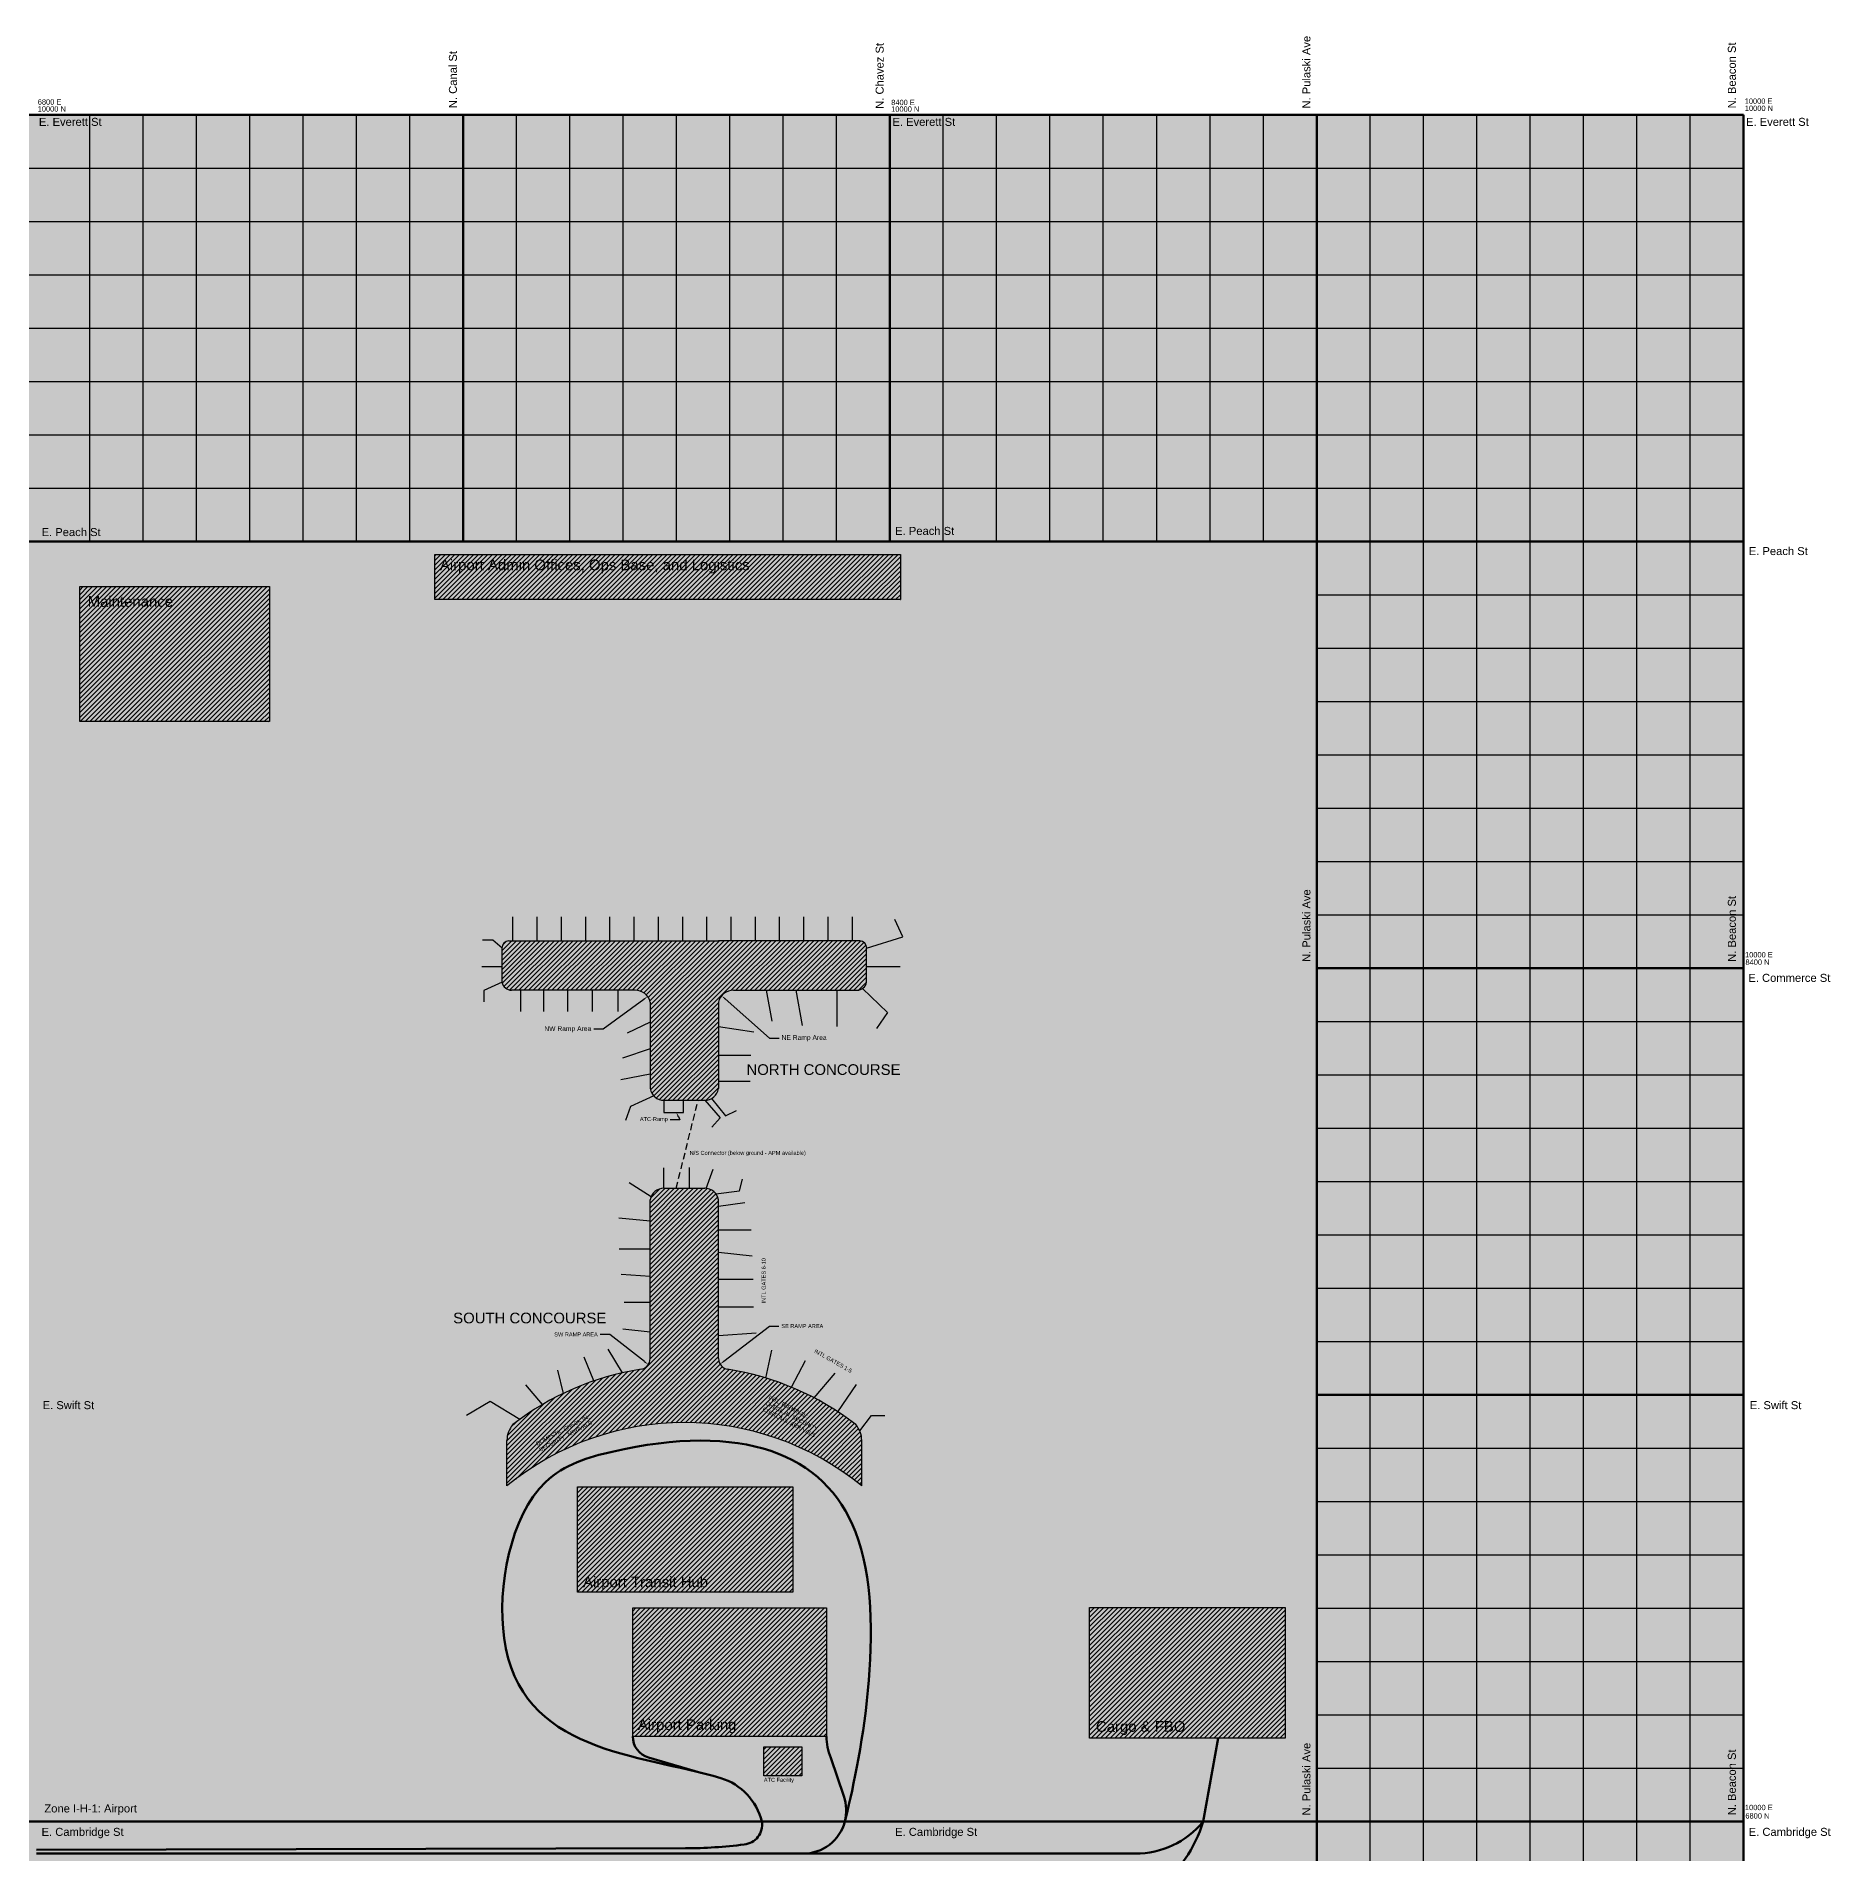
# Model space of a CAD drawing. Header units: inches. Extents: x -196 to 213, y -195 to 213.
# Drawn here: x 144 to 211.3, y 142.8 to 210.9 of the extents above; entities that cross this region are included whole.
import ezdxf
from ezdxf import colors
from ezdxf.entities.mleader import LeaderData, LeaderLine
from ezdxf.math import Vec2, Vec3

# ---------------------------------------------------------------- set-up
doc = ezdxf.new("R2010")
doc.units = ezdxf.units.IN
doc.header["$MEASUREMENT"] = 0
doc.linetypes.add('DASHED2', pattern=[0.375, 0.25, -0.125])
doc.layers.add('buildings', color=7, linetype='Continuous', lineweight=30, true_color=0xe7cf7e)
doc.layers.add('concrete-stone', color=7, linetype='Continuous', lineweight=30, true_color=0xcccccc)
for name, color, linetype, lineweight in [('streets-major', 7, 'Continuous', 80), ('streets-minor', 7, 'Continuous', 30), ('text', 7, 'Continuous', 30), ('walking-path-major', 7, 'DASHED2', 25), ('zone-commercial', 4, 'Continuous', 0), ('zone-industrial', 181, 'Continuous', 0)]:
    doc.layers.add(name, color=color, linetype=linetype, lineweight=lineweight)
doc.styles.get("Standard").update_dxf_attribs({"font": 'arial.ttf'})

msp = doc.modelspace()

# ---------------------------------------------------------------- hatches: boundary and pattern name
at = {"layer": 'buildings', "transparency": 33554687}
h = msp.add_hatch(dxfattribs=at)
h.set_pattern_fill('ANSI31', color=256)
h.paths.add_polyline_path([(176.391, 191.511), (158.937, 191.511), (158.937, 189.821), (176.391, 189.821)])
h = msp.add_hatch(dxfattribs=at)
h.set_pattern_fill('ANSI31', color=256)
h.paths.add_polyline_path([(152.737, 190.305), (145.63, 190.305), (145.63, 185.246), (152.737, 185.246)])
h = msp.add_hatch(dxfattribs=at)
h.set_pattern_fill('ANSI31', color=256)
h.paths.add_polyline_path([(175.127, 176.746, 0.381343), (174.873, 177.031), (169.573, 177.031), (167.011, 177.031), (161.711, 177.031, 0.381343), (161.457, 176.746), (161.457, 175.477, 0.362904), (161.818, 175.175), (166.448, 175.175, -0.347757), (167.011, 174.729), (167.011, 171.485, 0.36616), (167.528, 171.047), (169.056, 171.047, 0.36616), (169.573, 171.485), (169.573, 174.729, -0.347757), (170.136, 175.175), (174.766, 175.175, 0.362904), (175.127, 175.477)])
h = msp.add_hatch(dxfattribs=at)
h.set_pattern_fill('ANSI31', color=256)
h.paths.add_polyline_path([(169.918, 160.961, -0.371287), (169.573, 161.362), (169.573, 167.309, 0.36616), (169.056, 167.747), (167.528, 167.747, 0.36616), (167.011, 167.309), (167.011, 161.362, -0.371287), (166.666, 160.961, 0.126525), (161.868, 158.891, 0.18416), (161.641, 158.295), (161.641, 156.585, -0.357541), (174.943, 156.585), (174.943, 158.295, 0.18416), (174.716, 158.891, 0.126525)])
h = msp.add_hatch(dxfattribs=at)
h.set_pattern_fill('ANSI31', color=256)
h.paths.add_polyline_path([(172.36, 156.552), (164.285, 156.552), (164.285, 152.603), (172.36, 152.603)])
h = msp.add_hatch(dxfattribs=at)
h.set_pattern_fill('ANSI31', color=256)
h.set_pattern_definition([(45, (1.39545, -0.51898), (-0.08838835, 0.08838835), [])])
h.paths.add_polyline_path([(173.62, 147.198), (173.62, 152.012), (166.357, 152.012), (166.357, 147.198)])
h = msp.add_hatch(dxfattribs=at)
h.set_pattern_fill('ANSI31', color=256)
h.paths.add_polyline_path([(190.818, 152.027), (183.488, 152.027), (183.488, 147.128), (190.818, 147.128)])
h = msp.add_hatch(dxfattribs=at)
h.set_pattern_fill('ANSI31', color=256)
h.paths.add_polyline_path([(172.695, 146.804), (171.274, 146.804), (171.274, 145.717), (172.695, 145.717)])
at = {"layer": 'concrete-stone', "transparency": 33554551}
h = msp.add_hatch(color=256, dxfattribs=at)
h.dxf.hatch_style = 1
h.paths.add_polyline_path([(149.65, 175.87), (148, 175.87), (148, 146), (149.65, 146)])
h.paths.add_polyline_path([(157.3, 180.35), (178.7, 180.35), (178.7, 146), (180.35, 146), (180.35, 180.35), (186.35, 180.35), (186.35, 153.942), (188, 153.942), (188, 180.35), (190, 180.35), (190, 182), (188, 182), (188, 186.35), (190, 186.35), (190, 188), (188, 188), (188, 190), (186.35, 190), (186.35, 188), (180.35, 188), (180.35, 190), (178.7, 190), (178.7, 188), (161.784, 188), (161.784, 186.35), (178.7, 186.35), (178.7, 182), (157.3, 182), (157.3, 190), (155.65, 190), (155.65, 188), (155.65, 186.35), (155.65, 182), (149.65, 182), (148, 182), (146, 182), (146, 180.35), (155.65, 180.35), (155.65, 146), (157.3, 146)])
h.paths.add_polyline_path([(180.35, 182), (180.35, 186.35), (186.35, 186.35), (186.35, 182)], flags=16)
at = {"layer": 'zone-commercial', "transparency": 33554559}
h = msp.add_hatch(color=256, dxfattribs=at)
h.dxf.hatch_style = 1
h.paths.add_polyline_path([(208, 208), (112, 208), (112, 176), (112, 112), (208, 112)])
h.paths.add_polyline_path([(172, 134), (144, 134), (144, 142), (172, 142)], flags=16)
h.paths.add_polyline_path([(144, 144), (144, 192), (192, 192), (192, 144)], flags=16)
h.paths.add_polyline_path([(183.488, 147.128), (183.488, 152.027), (190.818, 152.027), (190.818, 147.128)], flags=0)
h.paths.add_polyline_path([(172.695, 145.717), (171.274, 145.717), (171.274, 146.804), (172.695, 146.804)], flags=0)
h.paths.add_polyline_path([(173.62, 147.198), (166.357, 147.198), (166.357, 152.012), (173.62, 152.012)], flags=0)
h.paths.add_polyline_path([(172.36, 152.603), (164.285, 152.603), (164.285, 156.552), (172.36, 156.552)], flags=0)
h.paths.add_polyline_path([(169.567, 170.317), (169.658, 170.364), (169.633, 170.392)], flags=0)
h.paths.add_polyline_path([(169.918, 160.961, -0.371287), (169.573, 161.362), (169.573, 167.309, 0.36616), (169.056, 167.747), (167.528, 167.747, 0.463957), (167.011, 167.135), (167.011, 161.01, 0.134976), (161.868, 158.891, 0.18416), (161.641, 158.295), (161.641, 156.585, -0.357541), (174.943, 156.585), (174.943, 158.295, 0.18416), (174.716, 158.891, 0.126525)], flags=0)
h.paths.add_polyline_path([(168.265, 171.047), (168.265, 170.595), (167.528, 170.595), (167.528, 171.047, -0.205975), (167.147, 171.211), (167.011, 171.15), (167.011, 174.729, 0.347757), (166.448, 175.175), (161.818, 175.175, -0.362904), (161.457, 175.477), (161.457, 177.055), (161.117, 177.055), (161.457, 176.746, -0.381343), (161.711, 177.031), (167.011, 177.031), (169.573, 177.031), (175.127, 177.031), (175.127, 175.608, -0.294078), (174.975, 175.24), (175.042, 175.175), (170.136, 175.175, 0.483947), (169.573, 174.463), (169.573, 171.659, -0.313832), (169.317, 171.117), (169.372, 171.047)], flags=0)
h.paths.add_polyline_path([(176.391, 189.821), (158.937, 189.821), (158.937, 191.511), (176.391, 191.511)], flags=0)
h.paths.add_polyline_path([(152.737, 185.246), (145.63, 185.246), (145.63, 190.305), (152.737, 190.305)], flags=0)
at = {"layer": 'zone-industrial', "transparency": 33554559}
h = msp.add_hatch(color=256, dxfattribs=at)
h.dxf.hatch_style = 1
h.paths.add_polyline_path([(192, 192), (144, 192), (144, 144), (192, 144)])

# ---------------------------------------------------------------- linework, layer by layer
at = {"layer": 'buildings'}
for p, q in [((161.867, 177.031), (161.867, 177.931)), ((162.777, 177.031), (162.777, 177.931)), ((163.686, 177.031), (163.686, 177.931)), ((164.595, 177.031), (164.595, 177.931)), ((165.504, 177.031), (165.504, 177.931)), ((166.414, 177.031), (166.414, 177.931)), ((167.323, 177.031), (167.323, 177.931)), ((168.232, 177.031), (168.232, 177.931)), ((169.142, 177.031), (169.142, 177.931)), ((170.046, 177.031), (170.046, 177.931)), ((170.955, 177.031), (170.955, 177.931)), ((171.864, 177.031), (171.864, 177.931)), ((172.773, 177.031), (172.773, 177.931)), ((173.683, 177.031), (173.683, 177.931)), ((174.592, 177.031), (174.592, 177.931)), ((175.127, 176.746), (176.486, 177.178)), ((176.486, 177.178), (176.188, 177.826)), ((161.117, 177.055), (160.726, 177.055)), ((161.457, 176.746), (161.117, 177.055)), ((161.457, 175.477), (161.457, 176.746)), ((161.711, 177.031), (167.011, 177.031)), ((167.011, 177.031), (169.573, 177.031)), ((174.873, 177.031), (169.573, 177.031)), ((175.127, 175.477), (175.127, 176.746)), ((161.457, 176.055), (160.702, 176.055)), ((175.127, 176.057), (176.38, 176.057)), ((161.457, 175.477), (160.774, 175.161)), ((160.774, 175.161), (160.774, 174.743)), ((166.448, 175.175), (161.818, 175.175)), ((162.145, 175.175), (162.145, 174.374)), ((163.016, 175.175), (163.016, 174.374)), ((163.91, 175.175), (163.91, 174.374)), ((164.841, 175.175), (164.841, 174.374)), ((165.795, 175.175), (165.795, 174.374)), ((170.136, 175.175), (174.766, 175.175)), ((171.359, 175.175), (171.567, 174.011)), ((172.47, 175.175), (172.715, 173.846)), ((174.012, 175.175), (174.012, 173.811)), ((174.975, 175.24), (175.905, 174.337)), ((167.011, 174.729), (167.011, 171.485)), ((169.573, 174.729), (169.573, 171.485)), ((167.011, 173.971), (166.149, 173.565)), ((169.573, 173.811), (170.904, 173.619)), ((175.905, 174.337), (175.502, 173.741)), ((167.011, 172.981), (165.97, 172.623)), ((169.573, 172.743), (170.781, 172.743)), ((167.011, 172.026), (165.911, 171.812)), ((169.573, 171.763), (170.764, 171.763)), ((167.147, 171.211), (166.27, 170.819)), ((167.528, 171.047), (169.056, 171.047)), ((167.528, 171.047), (167.528, 170.595)), ((168.265, 170.595), (168.265, 171.047)), ((169.056, 171.047), (169.633, 170.392)), ((169.317, 171.117), (169.841, 170.458)), ((166.27, 170.819), (166.084, 170.293)), ((167.528, 170.595), (168.265, 170.595)), ((169.633, 170.392), (169.326, 170.042)), ((169.841, 170.458), (170.246, 170.666)), ((167.528, 167.747), (167.528, 168.513)), ((168.48, 167.747), (168.48, 168.527)), ((169.116, 167.743), (169.373, 168.465)), ((167.043, 167.421), (166.22, 167.949)), ((167.528, 167.747), (169.056, 167.747)), ((169.472, 167.541), (170.359, 167.649)), ((170.359, 167.649), (170.478, 168.087)), ((167.011, 161.362), (167.011, 167.309)), ((169.573, 161.362), (169.573, 167.309)), ((169.573, 167.073), (170.562, 167.212)), ((167.011, 166.509), (165.837, 166.632)), ((169.573, 166.185), (170.795, 166.185)), ((167.011, 165.469), (165.85, 165.469)), ((169.573, 165.35), (170.838, 165.211)), ((167.011, 164.439), (165.926, 164.521)), ((169.573, 164.336), (170.87, 164.336)), ((167.011, 163.461), (166.033, 163.461)), ((169.573, 163.303), (170.89, 163.303)), ((167.011, 162.358), (165.99, 162.459)), ((169.573, 162.232), (170.985, 162.327)), ((165.974, 160.829), (165.438, 161.72)), ((171.347, 160.633), (171.568, 161.683)), ((163.76, 160.059), (163.553, 160.933)), ((164.9, 160.524), (164.538, 161.41)), ((172.314, 160.286), (172.838, 161.289)), ((173.155, 159.893), (173.952, 160.814)), ((162.973, 159.639), (162.348, 160.374)), ((174.044, 159.37), (174.741, 160.392)), ((161.01, 159.754), (160.128, 159.232)), ((162.12, 159.08), (161.01, 159.754)), ((174.866, 158.658), (175.314, 159.225)), ((175.314, 159.225), (175.811, 159.225)), ((161.641, 156.585), (161.641, 158.295)), ((174.943, 156.585), (174.943, 158.295))]:
    msp.add_line(p, q, dxfattribs=at)
for points in [[(158.937, 191.511), (176.391, 191.511), (176.391, 189.821), (158.937, 189.821)], [(145.63, 190.305), (152.737, 190.305), (152.737, 185.246), (145.63, 185.246)], [(164.285, 156.552), (172.36, 156.552), (172.36, 152.603), (164.285, 152.603)], [(166.357, 152.012), (173.62, 152.012), (173.62, 147.198), (166.357, 147.198)], [(183.488, 152.027), (190.818, 152.027), (190.818, 147.128), (183.488, 147.128)], [(171.274, 146.804), (172.695, 146.804), (172.695, 145.717), (171.274, 145.717)]]:
    msp.add_lwpolyline(points, close=True, dxfattribs=at)
for centre, radius, start, end in [((161.743, 176.746), 0.287, 96.50399, 180), ((174.841, 176.746), 0.287, 0, 83.49601), ((161.818, 175.542), 0.367, 190.21589, 270), ((166.448, 174.596), 0.579, 13.29811, 90), ((170.136, 174.596), 0.579, 90, 166.70189), ((174.766, 175.542), 0.367, 270, 349.78411), ((167.528, 171.572), 0.524, 189.55712, 270), ((169.056, 171.572), 0.524, 270, 350.44288), ((167.528, 167.222), 0.524, 90, 170.44288), ((169.056, 167.222), 0.524, 9.55712, 90), ((168.292, 150.598), 10.49, 98.88867, 127.76215), ((166.606, 161.362), 0.405, 278.52277, 360), ((169.978, 161.362), 0.405, 180, 261.47723), ((168.292, 150.598), 10.49, 52.23785, 81.11133), ((168.292, 148.473), 10.49, 50.65187, 129.34813), ((162.536, 158.295), 0.895, 138.26127, 180), ((174.048, 158.295), 0.895, 360, 41.73873)]:
    msp.add_arc(centre, radius, start, end, dxfattribs=at)
at = {"layer": 'streets-major'}
for p, q in [((108, 208), (208, 208)), ((160, 192), (160, 208)), ((176, 192), (176, 208)), ((192, -192), (192, 208)), ((208, 108), (208, 208)), ((112, 192), (208, 192)), ((192, 176), (208, 176)), ((192, 160), (208, 160)), ((187.739, 144), (188.311, 147.128)), ((166.955, 146.403), (168.913, 145.836)), ((174.274, 144.953), (173.781, 146.394)), ((-192, 144), (208, 144)), ((144, 142.937), (168.334, 143)), ((144, 142.8), (172.746, 142.8)), ((172.746, 142.8), (185.203, 142.8))]:
    msp.add_line(p, q, dxfattribs=at)
for centre, radius, start, end in [((167.185, 147.198), 0.828, 180, 253.87037), ((175.714, 147.198), 2.094, 180, 202.58807), ((169.005, 143.479), 2.251, 13.36985, 73.16538), ((172.596, 144.413), 1.763, 346.44209, 17.82806), ((170.468, 143.879), 0.738, 275.54925, 9.47956), ((172.746, 144.419), 1.619, 270, 345.00309), ((185.203, 146.08), 3.28, 270, 320.64434), ((183.092, 145.378), 4.847, 306.8699, 343.48728), ((168.288, 160.612), 17.612, 270.14827, 277.34287)]:
    msp.add_arc(centre, radius, start, end, dxfattribs=at)
msp.add_open_spline([(174.31, 144), (174.804, 145.955), (177.058, 156.561), (169.864, 159.189), (162.01, 156.874), (160.168, 146.557), (166.635, 146.545), (169.657, 145.634)], degree=3, knots=[1.251793, 1.251793, 1.251793, 1.251793, 12.849927, 23.260739, 25.136458, 28.723553, 36.973435, 36.973435, 36.973435, 36.973435], dxfattribs=at)
at = {"layer": 'streets-minor'}
for p, q in [((146, 192), (146, 208)), ((148, 192), (148, 208)), ((150, 192), (150, 208)), ((152, 192), (152, 208)), ((154, 192), (154, 208)), ((156, 192), (156, 208)), ((158, 192), (158, 208)), ((162, 192), (162, 208)), ((164, 192), (164, 208)), ((166, 192), (166, 208)), ((168, 192), (168, 208)), ((170, 192), (170, 208)), ((172, 192), (172, 208)), ((174, 192), (174, 208)), ((178, 192), (178, 208)), ((180, 192), (180, 208)), ((182, 192), (182, 208)), ((184, 192), (184, 208)), ((186, 192), (186, 208)), ((188, 192), (188, 208)), ((190, 192), (190, 208)), ((194, 96), (194, 208)), ((196, 96), (196, 208)), ((198, 96), (198, 208)), ((200, 96), (200, 208)), ((202, 96), (202, 208)), ((204, 96), (204, 208)), ((206, 96), (206, 208)), ((112, 206), (208, 206)), ((112, 204), (208, 204)), ((112, 202), (208, 202)), ((112, 200), (208, 200)), ((112, 198), (208, 198)), ((112, 196), (208, 196)), ((112, 194), (208, 194)), ((192, 190), (208, 190)), ((192, 188), (208, 188)), ((192, 186), (208, 186)), ((192, 184), (208, 184)), ((192, 182), (208, 182)), ((192, 180), (208, 180)), ((192, 178), (208, 178)), ((192, 174), (208, 174)), ((192, 172), (208, 172)), ((192, 170), (208, 170)), ((192, 168), (208, 168)), ((192, 166), (208, 166)), ((192, 164), (208, 164)), ((192, 162), (208, 162)), ((192, 158), (208, 158)), ((192, 156), (208, 156)), ((192, 154), (208, 154)), ((192, 152), (208, 152)), ((192, 150), (208, 150)), ((192, 148), (208, 148)), ((192, 146), (208, 146))]:
    msp.add_line(p, q, dxfattribs=at)
at = {"layer": 'walking-path-major'}
msp.add_line((167.987, 167.747), (168.808, 171.047), dxfattribs=at)

# ---------------------------------------------------------------- texts
at = {"layer": 'text'}
for s, height, rotation, p in [('N. Chavez St', 0.3, 90, (175.764, 208.222)), ('N. Pulaski Ave', 0.3, 90, (191.764, 208.232)), ('N. Beacon St', 0.3, 90, (207.713, 208.238)), ('N. Canal St', 0.3, 90, (159.767, 208.246)), ('N. Pulaski Ave', 0.3, 90, (191.764, 176.232)), ('N. Beacon St', 0.3, 90, (207.713, 176.238)), ('INTL GATES 6-10', 0.15, 90, (171.342, 163.428)), ('INTL GATES 1-5', 0.15, 330.48975, (173.148, 161.599)), ('N. Pulaski Ave', 0.3, 90, (191.764, 144.232)), ('N. Beacon St', 0.3, 90, (207.713, 144.238))]:
    msp.add_text(s, height=height, rotation=rotation, dxfattribs=at).set_placement(p)
for s, height, p in [('6800 E', 0.2, (144.053, 208.379)), ('8400 E', 0.2, (176.048, 208.36)), ('10000 E', 0.2, (208.045, 208.408)), ('10000 N', 0.2, (144.05, 208.118)), ('E. Everett St', 0.3, (144.095, 207.582)), ('10000 N', 0.2, (176.045, 208.111)), ('E. Everett St', 0.3, (176.095, 207.582)), ('10000 N', 0.2, (208.05, 208.141)), ('E. Everett St', 0.3, (208.095, 207.582)), ('E. Peach St', 0.3, (144.197, 192.201)), ('E. Peach St', 0.3, (176.197, 192.245)), ('E. Peach St', 0.3, (208.197, 191.489)), ('Airport Admin Offices, Ops Base, and Logistics', 0.4, (159.129, 190.92)), ('Maintenance', 0.4, (145.925, 189.55)), ('10000 E', 0.2, (208.057, 176.404)), ('8400 N', 0.2, (208.073, 176.127)), ('E. Commerce St', 0.3, (208.182, 175.487)), ('NORTH CONCOURSE', 0.4, (170.623, 171.998)), ('N/S Connector (below ground - APM available)', 0.15, (168.492, 169)), ('SOUTH CONCOURSE', 0.4, (159.626, 162.684)), ('E. Swift St', 0.3, (144.236, 159.466)), ('E. Swift St', 0.3, (208.236, 159.466)), ('Airport Transit Hub', 0.4, (164.492, 152.788)), ('Airport Parking', 0.4, (166.551, 147.435)), ('Cargo & FBO', 0.4, (183.724, 147.368)), ('ATC Facility', 0.15, (171.274, 145.493)), ('Zone I-H-1: Airport', 0.3, (144.301, 144.345)), ('10000 E', 0.2, (208.053, 144.431)), ('E. Cambridge St', 0.3, (144.196, 143.467)), ('E. Cambridge St', 0.3, (176.196, 143.467)), ('6800 N', 0.2, (208.07, 144.116)), ('E. Cambridge St', 0.3, (208.196, 143.467))]:
    msp.add_text(s, height=height, dxfattribs=at).set_placement(p)
at = {"layer": 'text', "char_height": 0.15, "attachment_point": 1}
for s, width, insert, rotation in [('INTL TERMINAL:\\PCHECK IN, SECURITY, CUSTOMS, ARRIVALS', 2.43725, (171.504, 159.995), 332.61861), ('DOMESTIC CHECK IN, SECURITY, ARRIVALS', 2.51266, (162.712, 158.222), 28.06178)]:
    msp.add_mtext_dynamic_manual_height_columns(s, width=width, gutter_width=0.75, heights=[0], dxfattribs=dict(at, insert=insert, rotation=rotation))

# ---------------------------------------------------------------- leaders
at = {"layer": 'text'}
ml = msp.add_multileader_mtext('Standard', dxfattribs=at)
ml.set_content('NW Ramp Area', color=256)
ml.set_leader_properties()
ml.build(insert=Vec2(0, 0))
ml.multileader.update_dxf_attribs({"dogleg_length": 0.36, "arrow_head_size": 0.18})
ctx = ml.context
ctx.base_point, ctx.char_height, ctx.arrow_head_size, ctx.landing_gap_size, ctx.plane_origin = Vec3(162.984, 173.71), 0.18, 0.18, 0.09, Vec3(166.916, 174.937)
ctx.text_align_type = 2
notes = []
notes.append((ctx, [(0, (1, 1, 0), (165.254, 173.71), (-1, 0), 0.36, [(0, [(166.916, 174.937)], 0, [])])]))
ctx.mtext.insert, ctx.mtext.alignment, ctx.mtext.flow_direction = Vec3(164.804, 173.825), 3, 5
ml = msp.add_multileader_mtext('Standard', dxfattribs=at)
ml.set_content('NE Ramp Area', color=256)
ml.set_leader_properties()
ml.build(insert=Vec2(0, 0))
ml.multileader.update_dxf_attribs({"dogleg_length": 0.36, "arrow_head_size": 0.18})
ctx = ml.context
ctx.base_point, ctx.char_height, ctx.arrow_head_size, ctx.landing_gap_size, ctx.plane_origin = Vec3(171.847, 173.376), 0.18, 0.18, 0.09, Vec3(169.691, 174.966)
notes.append((ctx, [(0, (1, 1, 0), (171.487, 173.376), (1, 0), 0.36, [(0, [(169.691, 174.966)], 0, [])])]))
ctx.mtext.insert, ctx.mtext.flow_direction = Vec3(171.937, 173.491), 5
ml = msp.add_multileader_mtext('Standard', dxfattribs=at)
ml.set_content('ATC-Ramp', color=256)
ml.set_leader_properties()
ml.build(insert=Vec2(0, 0))
ml.multileader.update_dxf_attribs({"dogleg_length": 0.36, "arrow_head_size": 0.18})
ctx = ml.context
ctx.base_point, ctx.char_height, ctx.arrow_head_size, ctx.landing_gap_size, ctx.plane_origin = Vec3(166.544, 170.32), 0.15, 0.18, 0.09, Vec3(167.528, 170.595)
ctx.text_align_type = 2
notes.append((ctx, [(0, (1, 1, 0), (168.124, 170.32), (-1, 0), 0.36, [(0, [(167.988, 170.595)], 0, [])])]))
ctx.mtext.insert, ctx.mtext.alignment, ctx.mtext.flow_direction = Vec3(167.674, 170.416), 3, 5
ml = msp.add_multileader_mtext('Standard', dxfattribs=at)
ml.set_content('SW RAMP AREA', color=256)
ml.set_leader_properties()
ml.build(insert=Vec2(0, 0))
ml.multileader.update_dxf_attribs({"dogleg_length": 0.36, "arrow_head_size": 0.18})
ctx = ml.context
ctx.base_point, ctx.char_height, ctx.arrow_head_size, ctx.landing_gap_size, ctx.plane_origin = Vec3(163.336, 162.266), 0.15, 0.18, 0.09, Vec3(166.942, 161.136)
ctx.text_align_type = 2
notes.append((ctx, [(0, (1, 1, 0), (165.497, 162.266), (-1, 0), 0.36, [(0, [(166.942, 161.136)], 0, [])])]))
ctx.mtext.insert, ctx.mtext.alignment, ctx.mtext.flow_direction = Vec3(165.047, 162.342), 3, 5
ml = msp.add_multileader_mtext('Standard', dxfattribs=at)
ml.set_content('SE RAMP AREA', color=256)
ml.set_leader_properties()
ml.build(insert=Vec2(0, 0))
ml.multileader.update_dxf_attribs({"dogleg_length": 0.36, "arrow_head_size": 0.18})
ctx = ml.context
ctx.base_point, ctx.char_height, ctx.arrow_head_size, ctx.landing_gap_size, ctx.plane_origin = Vec3(171.839, 162.579), 0.15, 0.18, 0.09, Vec3(169.632, 161.152)
notes.append((ctx, [(0, (1, 1, 0), (171.479, 162.579), (1, 0), 0.36, [(0, [(169.632, 161.152)], 0, [])])]))
ctx.mtext.insert, ctx.mtext.flow_direction = Vec3(171.929, 162.656), 5
for ctx, leaders in notes:
    for number, flags, end, landing, length, lines in leaders:
        leader = LeaderData()
        leader.index, (leader.has_last_leader_line, leader.has_dogleg_vector, leader.attachment_direction) = number, flags
        leader.last_leader_point, leader.dogleg_vector, leader.dogleg_length = Vec3(end), Vec3(landing), length
        for number, points, colour, breaks in lines:
            line = LeaderLine()
            line.index, line.vertices, line.color, line.breaks = number, Vec3.list(points), colors.encode_raw_color(colour), breaks
            leader.lines.append(line)
        ctx.leaders.append(leader)

doc.saveas('drawing.dxf')
